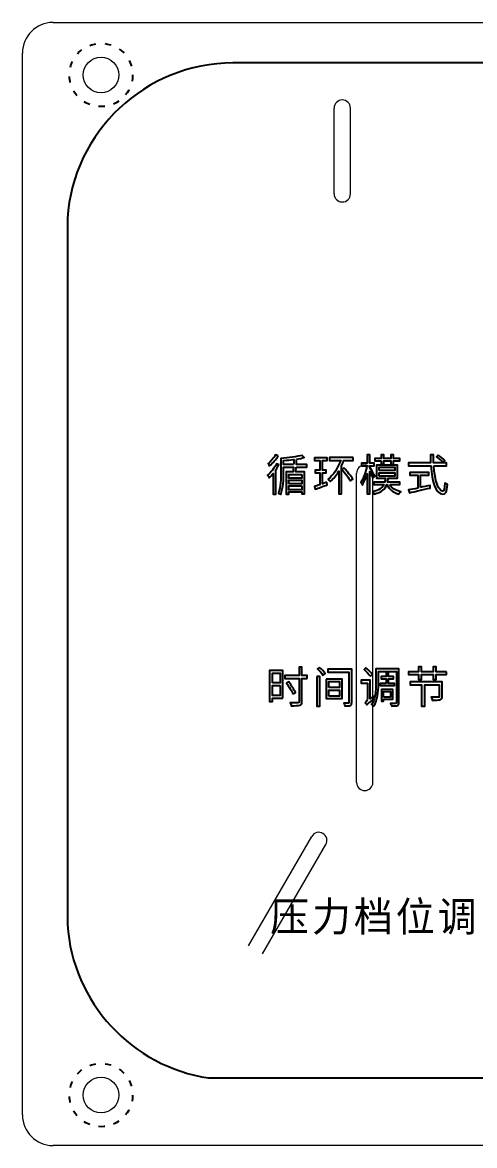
# Model space of a CAD drawing. Header units: millimetres. Extents: x 1003 to 1574, y -7 to 383.
# Drawn here: x 1003 to 1047.3, y 63.8 to 173.9 of the extents above; entities that cross this region are included whole.
import ezdxf

# ---------------------------------------------------------------- set-up
doc = ezdxf.new("R2010")
doc.units = ezdxf.units.MM
doc.linetypes.add('ACAD_ISO03W100', pattern=[30, 12, -18])
doc.layers.add('1', color=7, linetype='Continuous')
doc.layers.add('layer 1', color=7, linetype='Continuous')
doc.styles.add('0', font='', dxfattribs={"height": 1})
doc.styles.get('0').set_extended_font_data('txt.shx')

# ---------------------------------------------------------------- blocks, each defined once
blk = doc.blocks.new('111')
at = {"layer": 'layer 1', "color": 1}
for points, knots in [([(581.58, 281.31), (574.09, 282.42), (568.23, 288.69), (567.74, 296.36), (567.74, 296.36), (567.74, 296.36), (567.74, 365.58), (567.74, 365.58), (567.74, 365.58), (568.28, 374.05), (575.37, 380.81), (583.96, 380.81), (583.96, 380.81), (583.96, 380.81), (760.98, 380.81), (760.98, 380.81), (760.98, 380.81), (769.92, 380.81), (777.24, 373.49), (777.24, 364.54), (777.24, 364.54), (777.24, 364.54), (777.24, 297.4), (777.24, 297.4), (777.24, 297.4), (777.24, 289.26), (771.18, 282.47), (763.36, 281.31), (763.36, 281.31), (763.36, 281.31), (581.58, 281.31), (581.58, 281.31)], [0, 0, 0, 0, 0.111111, 0.111111, 0.111111, 0.111111, 0.222222, 0.222222, 0.222222, 0.222222, 0.333333, 0.333333, 0.333333, 0.333333, 0.444444, 0.444444, 0.444444, 0.444444, 0.555556, 0.555556, 0.555556, 0.555556, 0.666667, 0.666667, 0.666667, 0.666667, 0.777778, 0.777778, 0.777778, 0.777778, 1, 1, 1, 1]), ([(588.48, 341.43), (588.39, 341.26), (588.28, 341.08), (588.16, 340.91), (588.16, 340.91), (588.16, 340.91), (588.16, 338.55), (588.16, 338.55), (588.16, 338.55), (588.16, 338.55), (587.9, 338.55), (587.9, 338.55), (587.9, 338.55), (587.9, 338.55), (587.9, 340.57), (587.9, 340.57), (587.9, 340.57), (587.78, 340.41), (587.64, 340.26), (587.51, 340.14), (587.51, 340.14), (587.48, 340.2), (587.4, 340.33), (587.35, 340.4), (587.35, 340.4), (587.68, 340.68), (588.02, 341.1), (588.24, 341.52), (588.24, 341.52), (588.24, 341.52), (588.48, 341.43), (588.48, 341.43)], [0, 0, 0, 0, 0.111111, 0.111111, 0.111111, 0.111111, 0.222222, 0.222222, 0.222222, 0.222222, 0.333333, 0.333333, 0.333333, 0.333333, 0.444444, 0.444444, 0.444444, 0.444444, 0.555556, 0.555556, 0.555556, 0.555556, 0.666667, 0.666667, 0.666667, 0.666667, 0.777778, 0.777778, 0.777778, 0.777778, 1, 1, 1, 1]), ([(588.4, 342.31), (588.19, 341.96), (587.86, 341.57), (587.56, 341.32), (587.56, 341.32), (587.53, 341.37), (587.45, 341.48), (587.41, 341.53), (587.41, 341.53), (587.68, 341.75), (587.98, 342.11), (588.14, 342.39), (588.14, 342.39), (588.14, 342.39), (588.4, 342.31), (588.4, 342.31)], [0, 0, 0, 0, 0.2, 0.2, 0.2, 0.2, 0.4, 0.4, 0.4, 0.4, 0.6, 0.6, 0.6, 0.6, 1, 1, 1, 1]), ([(590.16, 341.19), (590.15, 341.02), (590.13, 340.85), (590.12, 340.72), (590.12, 340.72), (590.12, 340.72), (590.97, 340.72), (590.97, 340.72), (590.97, 340.72), (590.97, 340.72), (590.97, 338.56), (590.97, 338.56), (590.97, 338.56), (590.97, 338.56), (590.7, 338.56), (590.7, 338.56), (590.7, 338.56), (590.7, 338.56), (590.7, 338.76), (590.7, 338.76), (590.7, 338.76), (590.7, 338.76), (589.45, 338.76), (589.45, 338.76), (589.45, 338.76), (589.45, 338.76), (589.45, 338.54), (589.45, 338.54), (589.45, 338.54), (589.45, 338.54), (589.19, 338.54), (589.19, 338.54), (589.19, 338.54), (589.19, 338.54), (589.19, 340.72), (589.19, 340.72), (589.19, 340.72), (589.19, 340.72), (589.86, 340.72), (589.86, 340.72), (589.86, 340.72), (589.87, 340.86), (589.88, 341.02), (589.9, 341.19), (589.9, 341.19), (589.9, 341.19), (588.93, 341.19), (588.93, 341.19), (588.93, 341.19), (588.93, 341.19), (588.93, 340.67), (588.93, 340.67), (588.93, 340.67), (588.93, 339.98), (588.89, 339.14), (588.65, 338.51), (588.65, 338.51), (588.6, 338.56), (588.5, 338.62), (588.43, 338.65), (588.43, 338.65), (588.64, 339.25), (588.67, 340.05), (588.67, 340.67), (588.67, 340.67), (588.67, 340.67), (588.67, 342.05), (588.67, 342.05), (588.67, 342.05), (589.39, 342.11), (590.27, 342.21), (590.74, 342.34), (590.74, 342.34), (590.74, 342.34), (590.95, 342.13), (590.95, 342.13), (590.95, 342.13), (590.74, 342.07), (590.48, 342.02), (590.21, 341.98), (590.21, 341.98), (590.2, 341.81), (590.2, 341.62), (590.18, 341.44), (590.18, 341.44), (590.18, 341.44), (591.19, 341.44), (591.19, 341.44), (591.19, 341.44), (591.19, 341.44), (591.19, 341.19), (591.19, 341.19), (591.19, 341.19), (591.19, 341.19), (590.16, 341.19), (590.16, 341.19)], [0, 0, 0, 0, 0.04, 0.04, 0.04, 0.04, 0.08, 0.08, 0.08, 0.08, 0.12, 0.12, 0.12, 0.12, 0.16, 0.16, 0.16, 0.16, 0.2, 0.2, 0.2, 0.2, 0.24, 0.24, 0.24, 0.24, 0.28, 0.28, 0.28, 0.28, 0.32, 0.32, 0.32, 0.32, 0.36, 0.36, 0.36, 0.36, 0.4, 0.4, 0.4, 0.4, 0.44, 0.44, 0.44, 0.44, 0.48, 0.48, 0.48, 0.48, 0.52, 0.52, 0.52, 0.52, 0.56, 0.56, 0.56, 0.56, 0.6, 0.6, 0.6, 0.6, 0.64, 0.64, 0.64, 0.64, 0.68, 0.68, 0.68, 0.68, 0.72, 0.72, 0.72, 0.72, 0.76, 0.76, 0.76, 0.76, 0.8, 0.8, 0.8, 0.8, 0.84, 0.84, 0.84, 0.84, 0.88, 0.88, 0.88, 0.88, 0.92, 0.92, 0.92, 0.92, 1, 1, 1, 1]), ([(589.91, 341.44), (589.92, 341.61), (589.93, 341.78), (589.93, 341.95), (589.93, 341.95), (589.6, 341.9), (589.26, 341.87), (588.93, 341.84), (588.93, 341.84), (588.93, 341.84), (588.93, 341.44), (588.93, 341.44), (588.93, 341.44), (588.93, 341.44), (589.91, 341.44), (589.91, 341.44)], [0, 0, 0, 0, 0.2, 0.2, 0.2, 0.2, 0.4, 0.4, 0.4, 0.4, 0.6, 0.6, 0.6, 0.6, 1, 1, 1, 1]), ([(593.16, 339.71), (593.16, 339.71), (593.21, 339.46), (593.21, 339.46), (593.21, 339.46), (592.8, 339.3), (592.36, 339.14), (592.02, 339.02), (592.02, 339.02), (592.02, 339.02), (591.95, 339.28), (591.95, 339.28), (591.95, 339.28), (592.09, 339.33), (592.27, 339.39), (592.47, 339.46), (592.47, 339.46), (592.47, 339.46), (592.47, 340.63), (592.47, 340.63), (592.47, 340.63), (592.47, 340.63), (592.03, 340.63), (592.03, 340.63), (592.03, 340.63), (592.03, 340.63), (592.03, 340.89), (592.03, 340.89), (592.03, 340.89), (592.03, 340.89), (592.47, 340.89), (592.47, 340.89), (592.47, 340.89), (592.47, 340.89), (592.47, 341.84), (592.47, 341.84), (592.47, 341.84), (592.47, 341.84), (591.96, 341.84), (591.96, 341.84), (591.96, 341.84), (591.96, 341.84), (591.96, 342.1), (591.96, 342.1), (591.96, 342.1), (591.96, 342.1), (593.2, 342.1), (593.2, 342.1), (593.2, 342.1), (593.2, 342.1), (593.2, 341.84), (593.2, 341.84), (593.2, 341.84), (593.2, 341.84), (592.73, 341.84), (592.73, 341.84), (592.73, 341.84), (592.73, 341.84), (592.73, 340.89), (592.73, 340.89), (592.73, 340.89), (592.73, 340.89), (593.11, 340.89), (593.11, 340.89), (593.11, 340.89), (593.11, 340.89), (593.11, 340.63), (593.11, 340.63), (593.11, 340.63), (593.11, 340.63), (592.73, 340.63), (592.73, 340.63), (592.73, 340.63), (592.73, 340.63), (592.73, 339.56), (592.73, 339.56), (592.73, 339.56), (592.73, 339.56), (593.16, 339.71), (593.16, 339.71)], [0, 0, 0, 0, 0.047619, 0.047619, 0.047619, 0.047619, 0.095238, 0.095238, 0.095238, 0.095238, 0.142857, 0.142857, 0.142857, 0.142857, 0.190476, 0.190476, 0.190476, 0.190476, 0.238095, 0.238095, 0.238095, 0.238095, 0.285714, 0.285714, 0.285714, 0.285714, 0.333333, 0.333333, 0.333333, 0.333333, 0.380952, 0.380952, 0.380952, 0.380952, 0.428571, 0.428571, 0.428571, 0.428571, 0.47619, 0.47619, 0.47619, 0.47619, 0.52381, 0.52381, 0.52381, 0.52381, 0.571429, 0.571429, 0.571429, 0.571429, 0.619048, 0.619048, 0.619048, 0.619048, 0.666667, 0.666667, 0.666667, 0.666667, 0.714286, 0.714286, 0.714286, 0.714286, 0.761905, 0.761905, 0.761905, 0.761905, 0.809524, 0.809524, 0.809524, 0.809524, 0.857143, 0.857143, 0.857143, 0.857143, 0.904762, 0.904762, 0.904762, 0.904762, 1, 1, 1, 1]), ([(595.74, 342.12), (595.74, 342.12), (595.74, 341.85), (595.74, 341.85), (595.74, 341.85), (595.74, 341.85), (594.83, 341.85), (594.83, 341.85), (594.83, 341.85), (594.76, 341.66), (594.69, 341.48), (594.6, 341.31), (594.6, 341.31), (594.6, 341.31), (594.6, 338.56), (594.6, 338.56), (594.6, 338.56), (594.6, 338.56), (594.33, 338.56), (594.33, 338.56), (594.33, 338.56), (594.33, 338.56), (594.33, 340.79), (594.33, 340.79), (594.33, 340.79), (594.09, 340.4), (593.81, 340.06), (593.5, 339.79), (593.5, 339.79), (593.45, 339.85), (593.35, 339.95), (593.28, 340.01), (593.28, 340.01), (593.82, 340.43), (594.25, 341.1), (594.53, 341.85), (594.53, 341.85), (594.53, 341.85), (593.43, 341.85), (593.43, 341.85), (593.43, 341.85), (593.43, 341.85), (593.43, 342.12), (593.43, 342.12), (593.43, 342.12), (593.43, 342.12), (595.74, 342.12), (595.74, 342.12)], [0, 0, 0, 0, 0.076923, 0.076923, 0.076923, 0.076923, 0.153846, 0.153846, 0.153846, 0.153846, 0.230769, 0.230769, 0.230769, 0.230769, 0.307692, 0.307692, 0.307692, 0.307692, 0.384615, 0.384615, 0.384615, 0.384615, 0.461538, 0.461538, 0.461538, 0.461538, 0.538462, 0.538462, 0.538462, 0.538462, 0.615385, 0.615385, 0.615385, 0.615385, 0.692308, 0.692308, 0.692308, 0.692308, 0.769231, 0.769231, 0.769231, 0.769231, 0.846154, 0.846154, 0.846154, 0.846154, 1, 1, 1, 1]), ([(597.69, 340.11), (597.63, 340.25), (597.49, 340.54), (597.37, 340.77), (597.37, 340.77), (597.37, 340.77), (597.37, 338.56), (597.37, 338.56), (597.37, 338.56), (597.37, 338.56), (597.11, 338.56), (597.11, 338.56), (597.11, 338.56), (597.11, 338.56), (597.11, 340.54), (597.11, 340.54), (597.11, 340.54), (596.98, 340.1), (596.81, 339.69), (596.65, 339.42), (596.65, 339.42), (596.62, 339.5), (596.55, 339.62), (596.5, 339.69), (596.5, 339.69), (596.74, 340.05), (596.99, 340.74), (597.1, 341.32), (597.1, 341.32), (597.1, 341.32), (596.57, 341.32), (596.57, 341.32), (596.57, 341.32), (596.57, 341.32), (596.57, 341.59), (596.57, 341.59), (596.57, 341.59), (596.57, 341.59), (597.11, 341.59), (597.11, 341.59), (597.11, 341.59), (597.11, 341.59), (597.11, 342.4), (597.11, 342.4), (597.11, 342.4), (597.11, 342.4), (597.37, 342.4), (597.37, 342.4), (597.37, 342.4), (597.37, 342.4), (597.37, 341.59), (597.37, 341.59), (597.37, 341.59), (597.37, 341.59), (597.82, 341.59), (597.82, 341.59), (597.82, 341.59), (597.82, 341.59), (597.82, 341.32), (597.82, 341.32), (597.82, 341.32), (597.82, 341.32), (597.37, 341.32), (597.37, 341.32), (597.37, 341.32), (597.37, 341.32), (597.37, 341.15), (597.37, 341.15), (597.37, 341.15), (597.48, 340.99), (597.8, 340.45), (597.88, 340.31), (597.88, 340.31), (597.88, 340.31), (597.69, 340.11), (597.69, 340.11)], [0, 0, 0, 0, 0.05, 0.05, 0.05, 0.05, 0.1, 0.1, 0.1, 0.1, 0.15, 0.15, 0.15, 0.15, 0.2, 0.2, 0.2, 0.2, 0.25, 0.25, 0.25, 0.25, 0.3, 0.3, 0.3, 0.3, 0.35, 0.35, 0.35, 0.35, 0.4, 0.4, 0.4, 0.4, 0.45, 0.45, 0.45, 0.45, 0.5, 0.5, 0.5, 0.5, 0.55, 0.55, 0.55, 0.55, 0.6, 0.6, 0.6, 0.6, 0.65, 0.65, 0.65, 0.65, 0.7, 0.7, 0.7, 0.7, 0.75, 0.75, 0.75, 0.75, 0.8, 0.8, 0.8, 0.8, 0.85, 0.85, 0.85, 0.85, 0.9, 0.9, 0.9, 0.9, 1, 1, 1, 1]), ([(599.33, 339.49), (599.53, 339.13), (599.91, 338.88), (600.41, 338.78), (600.41, 338.78), (600.35, 338.73), (600.27, 338.62), (600.23, 338.55), (600.23, 338.55), (599.67, 338.69), (599.27, 339.01), (599.06, 339.49), (599.06, 339.49), (599.06, 339.49), (599.05, 339.49), (599.05, 339.49), (599.05, 339.49), (598.89, 339.03), (598.55, 338.73), (597.81, 338.55), (597.81, 338.55), (597.78, 338.61), (597.71, 338.72), (597.66, 338.77), (597.66, 338.77), (598.29, 338.91), (598.6, 339.14), (598.76, 339.49), (598.76, 339.49), (598.76, 339.49), (597.77, 339.49), (597.77, 339.49), (597.77, 339.49), (597.77, 339.49), (597.77, 339.73), (597.77, 339.73), (597.77, 339.73), (597.77, 339.73), (598.84, 339.73), (598.84, 339.73), (598.84, 339.73), (598.87, 339.84), (598.89, 339.97), (598.91, 340.1), (598.91, 340.1), (598.91, 340.1), (598.05, 340.1), (598.05, 340.1), (598.05, 340.1), (598.05, 340.1), (598.05, 341.39), (598.05, 341.39), (598.05, 341.39), (598.05, 341.39), (600.1, 341.39), (600.1, 341.39), (600.1, 341.39), (600.1, 341.39), (600.1, 340.1), (600.1, 340.1), (600.1, 340.1), (600.1, 340.1), (599.19, 340.1), (599.19, 340.1), (599.19, 340.1), (599.17, 339.97), (599.15, 339.85), (599.12, 339.73), (599.12, 339.73), (599.12, 339.73), (600.31, 339.73), (600.31, 339.73), (600.31, 339.73), (600.31, 339.73), (600.31, 339.49), (600.31, 339.49), (600.31, 339.49), (600.31, 339.49), (599.33, 339.49), (599.33, 339.49)], [0, 0, 0, 0, 0.047619, 0.047619, 0.047619, 0.047619, 0.095238, 0.095238, 0.095238, 0.095238, 0.142857, 0.142857, 0.142857, 0.142857, 0.190476, 0.190476, 0.190476, 0.190476, 0.238095, 0.238095, 0.238095, 0.238095, 0.285714, 0.285714, 0.285714, 0.285714, 0.333333, 0.333333, 0.333333, 0.333333, 0.380952, 0.380952, 0.380952, 0.380952, 0.428571, 0.428571, 0.428571, 0.428571, 0.47619, 0.47619, 0.47619, 0.47619, 0.52381, 0.52381, 0.52381, 0.52381, 0.571429, 0.571429, 0.571429, 0.571429, 0.619048, 0.619048, 0.619048, 0.619048, 0.666667, 0.666667, 0.666667, 0.666667, 0.714286, 0.714286, 0.714286, 0.714286, 0.761905, 0.761905, 0.761905, 0.761905, 0.809524, 0.809524, 0.809524, 0.809524, 0.857143, 0.857143, 0.857143, 0.857143, 0.904762, 0.904762, 0.904762, 0.904762, 1, 1, 1, 1]), ([(598.5, 341.8), (598.5, 341.8), (597.86, 341.8), (597.86, 341.8), (597.86, 341.8), (597.86, 341.8), (597.86, 342.04), (597.86, 342.04), (597.86, 342.04), (597.86, 342.04), (598.5, 342.04), (598.5, 342.04), (598.5, 342.04), (598.5, 342.04), (598.5, 342.4), (598.5, 342.4), (598.5, 342.4), (598.5, 342.4), (598.76, 342.4), (598.76, 342.4), (598.76, 342.4), (598.76, 342.4), (598.76, 342.04), (598.76, 342.04), (598.76, 342.04), (598.76, 342.04), (599.44, 342.04), (599.44, 342.04), (599.44, 342.04), (599.44, 342.04), (599.44, 342.4), (599.44, 342.4), (599.44, 342.4), (599.44, 342.4), (599.71, 342.4), (599.71, 342.4), (599.71, 342.4), (599.71, 342.4), (599.71, 342.04), (599.71, 342.04), (599.71, 342.04), (599.71, 342.04), (600.32, 342.04), (600.32, 342.04), (600.32, 342.04), (600.32, 342.04), (600.32, 341.8), (600.32, 341.8), (600.32, 341.8), (600.32, 341.8), (599.71, 341.8), (599.71, 341.8), (599.71, 341.8), (599.71, 341.8), (599.71, 341.46), (599.71, 341.46), (599.71, 341.46), (599.71, 341.46), (599.44, 341.46), (599.44, 341.46), (599.44, 341.46), (599.44, 341.46), (599.44, 341.8), (599.44, 341.8), (599.44, 341.8), (599.44, 341.8), (598.76, 341.8), (598.76, 341.8), (598.76, 341.8), (598.76, 341.8), (598.76, 341.47), (598.76, 341.47), (598.76, 341.47), (598.76, 341.47), (598.5, 341.47), (598.5, 341.47), (598.5, 341.47), (598.5, 341.47), (598.5, 341.8), (598.5, 341.8)], [0, 0, 0, 0, 0.047619, 0.047619, 0.047619, 0.047619, 0.095238, 0.095238, 0.095238, 0.095238, 0.142857, 0.142857, 0.142857, 0.142857, 0.190476, 0.190476, 0.190476, 0.190476, 0.238095, 0.238095, 0.238095, 0.238095, 0.285714, 0.285714, 0.285714, 0.285714, 0.333333, 0.333333, 0.333333, 0.333333, 0.380952, 0.380952, 0.380952, 0.380952, 0.428571, 0.428571, 0.428571, 0.428571, 0.47619, 0.47619, 0.47619, 0.47619, 0.52381, 0.52381, 0.52381, 0.52381, 0.571429, 0.571429, 0.571429, 0.571429, 0.619048, 0.619048, 0.619048, 0.619048, 0.666667, 0.666667, 0.666667, 0.666667, 0.714286, 0.714286, 0.714286, 0.714286, 0.761905, 0.761905, 0.761905, 0.761905, 0.809524, 0.809524, 0.809524, 0.809524, 0.857143, 0.857143, 0.857143, 0.857143, 0.904762, 0.904762, 0.904762, 0.904762, 1, 1, 1, 1]), ([(603.65, 341.33), (603.75, 339.86), (604.1, 338.83), (604.54, 338.83), (604.54, 338.83), (604.66, 338.83), (604.71, 339.06), (604.74, 339.63), (604.74, 339.63), (604.8, 339.57), (604.91, 339.51), (604.98, 339.48), (604.98, 339.48), (604.93, 338.75), (604.83, 338.54), (604.52, 338.54), (604.52, 338.54), (603.84, 338.54), (603.47, 339.75), (603.36, 341.33), (603.36, 341.33), (603.36, 341.33), (601.16, 341.33), (601.16, 341.33), (601.16, 341.33), (601.16, 341.33), (601.16, 341.6), (601.16, 341.6), (601.16, 341.6), (601.16, 341.6), (603.34, 341.6), (603.34, 341.6), (603.34, 341.6), (603.32, 341.86), (603.32, 342.12), (603.32, 342.38), (603.32, 342.38), (603.32, 342.38), (603.61, 342.38), (603.61, 342.38), (603.61, 342.38), (603.61, 342.11), (603.62, 341.85), (603.63, 341.6), (603.63, 341.6), (603.63, 341.6), (604.9, 341.6), (604.9, 341.6), (604.9, 341.6), (604.9, 341.6), (604.9, 341.33), (604.9, 341.33), (604.9, 341.33), (604.9, 341.33), (603.65, 341.33), (603.65, 341.33)], [0, 0, 0, 0, 0.066667, 0.066667, 0.066667, 0.066667, 0.133333, 0.133333, 0.133333, 0.133333, 0.2, 0.2, 0.2, 0.2, 0.266667, 0.266667, 0.266667, 0.266667, 0.333333, 0.333333, 0.333333, 0.333333, 0.4, 0.4, 0.4, 0.4, 0.466667, 0.466667, 0.466667, 0.466667, 0.533333, 0.533333, 0.533333, 0.533333, 0.6, 0.6, 0.6, 0.6, 0.666667, 0.666667, 0.666667, 0.666667, 0.733333, 0.733333, 0.733333, 0.733333, 0.8, 0.8, 0.8, 0.8, 0.866667, 0.866667, 0.866667, 0.866667, 1, 1, 1, 1]), ([(604.52, 341.67), (604.39, 341.82), (604.13, 342.05), (603.9, 342.21), (603.9, 342.21), (603.9, 342.21), (604.09, 342.36), (604.09, 342.36), (604.09, 342.36), (604.31, 342.22), (604.58, 342), (604.72, 341.85), (604.72, 341.85), (604.72, 341.85), (604.52, 341.67), (604.52, 341.67)], [0, 0, 0, 0, 0.2, 0.2, 0.2, 0.2, 0.4, 0.4, 0.4, 0.4, 0.6, 0.6, 0.6, 0.6, 1, 1, 1, 1]), ([(590.7, 340.48), (590.7, 340.48), (589.45, 340.48), (589.45, 340.48), (589.45, 340.48), (589.45, 340.48), (589.45, 340.12), (589.45, 340.12), (589.45, 340.12), (589.45, 340.12), (590.7, 340.12), (590.7, 340.12), (590.7, 340.12), (590.7, 340.12), (590.7, 340.48), (590.7, 340.48)], [0, 0, 0, 0, 0.2, 0.2, 0.2, 0.2, 0.4, 0.4, 0.4, 0.4, 0.6, 0.6, 0.6, 0.6, 1, 1, 1, 1]), ([(594.84, 341.12), (595.16, 340.77), (595.55, 340.3), (595.73, 340.01), (595.73, 340.01), (595.73, 340.01), (595.5, 339.84), (595.5, 339.84), (595.5, 339.84), (595.33, 340.13), (594.95, 340.62), (594.63, 340.97), (594.63, 340.97), (594.63, 340.97), (594.84, 341.12), (594.84, 341.12)], [0, 0, 0, 0, 0.2, 0.2, 0.2, 0.2, 0.4, 0.4, 0.4, 0.4, 0.6, 0.6, 0.6, 0.6, 1, 1, 1, 1]), ([(598.31, 340.85), (598.31, 340.85), (599.83, 340.85), (599.83, 340.85), (599.83, 340.85), (599.83, 340.85), (599.83, 341.17), (599.83, 341.17), (599.83, 341.17), (599.83, 341.17), (598.31, 341.17), (598.31, 341.17), (598.31, 341.17), (598.31, 341.17), (598.31, 340.85), (598.31, 340.85)], [0, 0, 0, 0, 0.2, 0.2, 0.2, 0.2, 0.4, 0.4, 0.4, 0.4, 0.6, 0.6, 0.6, 0.6, 1, 1, 1, 1]), ([(598.31, 340.32), (598.31, 340.32), (599.83, 340.32), (599.83, 340.32), (599.83, 340.32), (599.83, 340.32), (599.83, 340.64), (599.83, 340.64), (599.83, 340.64), (599.83, 340.64), (598.31, 340.64), (598.31, 340.64), (598.31, 340.64), (598.31, 340.64), (598.31, 340.32), (598.31, 340.32)], [0, 0, 0, 0, 0.2, 0.2, 0.2, 0.2, 0.4, 0.4, 0.4, 0.4, 0.6, 0.6, 0.6, 0.6, 1, 1, 1, 1]), ([(602.36, 339.2), (602.66, 339.26), (602.98, 339.33), (603.28, 339.39), (603.28, 339.39), (603.28, 339.39), (603.31, 339.14), (603.31, 339.14), (603.31, 339.14), (602.59, 338.98), (601.8, 338.79), (601.27, 338.68), (601.27, 338.68), (601.27, 338.68), (601.18, 338.95), (601.18, 338.95), (601.18, 338.95), (601.42, 338.99), (601.73, 339.06), (602.08, 339.13), (602.08, 339.13), (602.08, 339.13), (602.08, 340.4), (602.08, 340.4), (602.08, 340.4), (602.08, 340.4), (601.31, 340.4), (601.31, 340.4), (601.31, 340.4), (601.31, 340.4), (601.31, 340.67), (601.31, 340.67), (601.31, 340.67), (601.31, 340.67), (603.17, 340.67), (603.17, 340.67), (603.17, 340.67), (603.17, 340.67), (603.17, 340.4), (603.17, 340.4), (603.17, 340.4), (603.17, 340.4), (602.36, 340.4), (602.36, 340.4), (602.36, 340.4), (602.36, 340.4), (602.36, 339.2), (602.36, 339.2)], [0, 0, 0, 0, 0.076923, 0.076923, 0.076923, 0.076923, 0.153846, 0.153846, 0.153846, 0.153846, 0.230769, 0.230769, 0.230769, 0.230769, 0.307692, 0.307692, 0.307692, 0.307692, 0.384615, 0.384615, 0.384615, 0.384615, 0.461538, 0.461538, 0.461538, 0.461538, 0.538462, 0.538462, 0.538462, 0.538462, 0.615385, 0.615385, 0.615385, 0.615385, 0.692308, 0.692308, 0.692308, 0.692308, 0.769231, 0.769231, 0.769231, 0.769231, 0.846154, 0.846154, 0.846154, 0.846154, 1, 1, 1, 1]), ([(589.45, 339.56), (589.45, 339.56), (590.7, 339.56), (590.7, 339.56), (590.7, 339.56), (590.7, 339.56), (590.7, 339.92), (590.7, 339.92), (590.7, 339.92), (590.7, 339.92), (589.45, 339.92), (589.45, 339.92), (589.45, 339.92), (589.45, 339.92), (589.45, 339.56), (589.45, 339.56)], [0, 0, 0, 0, 0.2, 0.2, 0.2, 0.2, 0.4, 0.4, 0.4, 0.4, 0.6, 0.6, 0.6, 0.6, 1, 1, 1, 1]), ([(590.7, 339.36), (590.7, 339.36), (589.45, 339.36), (589.45, 339.36), (589.45, 339.36), (589.45, 339.36), (589.45, 338.98), (589.45, 338.98), (589.45, 338.98), (589.45, 338.98), (590.7, 338.98), (590.7, 338.98), (590.7, 338.98), (590.7, 338.98), (590.7, 339.36), (590.7, 339.36)], [0, 0, 0, 0, 0.2, 0.2, 0.2, 0.2, 0.4, 0.4, 0.4, 0.4, 0.6, 0.6, 0.6, 0.6, 1, 1, 1, 1]), ([(591.24, 320.48), (591.24, 320.48), (590.72, 320.48), (590.72, 320.48), (590.72, 320.48), (590.72, 320.48), (590.72, 318.2), (590.72, 318.2), (590.72, 318.2), (590.72, 317.98), (590.66, 317.9), (590.51, 317.85), (590.51, 317.85), (590.36, 317.8), (590.11, 317.8), (589.68, 317.8), (589.68, 317.8), (589.67, 317.88), (589.62, 318), (589.58, 318.09), (589.58, 318.09), (589.92, 318.08), (590.22, 318.08), (590.31, 318.08), (590.31, 318.08), (590.4, 318.08), (590.44, 318.11), (590.44, 318.2), (590.44, 318.2), (590.44, 318.2), (590.44, 320.48), (590.44, 320.48), (590.44, 320.48), (590.44, 320.48), (589.05, 320.48), (589.05, 320.48), (589.05, 320.48), (589.05, 320.48), (589.05, 320.76), (589.05, 320.76), (589.05, 320.76), (589.05, 320.76), (590.44, 320.76), (590.44, 320.76), (590.44, 320.76), (590.44, 320.76), (590.44, 321.59), (590.44, 321.59), (590.44, 321.59), (590.44, 321.59), (590.72, 321.59), (590.72, 321.59), (590.72, 321.59), (590.72, 321.59), (590.72, 320.76), (590.72, 320.76), (590.72, 320.76), (590.72, 320.76), (591.24, 320.76), (591.24, 320.76), (591.24, 320.76), (591.24, 320.76), (591.24, 320.48), (591.24, 320.48)], [0, 0, 0, 0, 0.058824, 0.058824, 0.058824, 0.058824, 0.117647, 0.117647, 0.117647, 0.117647, 0.176471, 0.176471, 0.176471, 0.176471, 0.235294, 0.235294, 0.235294, 0.235294, 0.294118, 0.294118, 0.294118, 0.294118, 0.352941, 0.352941, 0.352941, 0.352941, 0.411765, 0.411765, 0.411765, 0.411765, 0.470588, 0.470588, 0.470588, 0.470588, 0.529412, 0.529412, 0.529412, 0.529412, 0.588235, 0.588235, 0.588235, 0.588235, 0.647059, 0.647059, 0.647059, 0.647059, 0.705882, 0.705882, 0.705882, 0.705882, 0.764706, 0.764706, 0.764706, 0.764706, 0.823529, 0.823529, 0.823529, 0.823529, 0.882353, 0.882353, 0.882353, 0.882353, 1, 1, 1, 1]), ([(592.46, 321.55), (592.66, 321.38), (592.88, 321.13), (592.99, 320.96), (592.99, 320.96), (592.99, 320.96), (592.75, 320.81), (592.75, 320.81), (592.75, 320.81), (592.66, 320.98), (592.44, 321.24), (592.24, 321.42), (592.24, 321.42), (592.24, 321.42), (592.46, 321.55), (592.46, 321.55)], [0, 0, 0, 0, 0.2, 0.2, 0.2, 0.2, 0.4, 0.4, 0.4, 0.4, 0.6, 0.6, 0.6, 0.6, 1, 1, 1, 1]), ([(597.45, 320.69), (597.32, 320.87), (597.04, 321.15), (596.81, 321.34), (596.81, 321.34), (596.81, 321.34), (597, 321.52), (597, 321.52), (597, 321.52), (597.23, 321.32), (597.51, 321.06), (597.64, 320.89), (597.64, 320.89), (597.64, 320.89), (597.45, 320.69), (597.45, 320.69)], [0, 0, 0, 0, 0.2, 0.2, 0.2, 0.2, 0.4, 0.4, 0.4, 0.4, 0.6, 0.6, 0.6, 0.6, 1, 1, 1, 1]), ([(604.9, 321.13), (604.9, 321.13), (604.9, 320.86), (604.9, 320.86), (604.9, 320.86), (604.9, 320.86), (603.89, 320.86), (603.89, 320.86), (603.89, 320.86), (603.89, 320.86), (603.89, 320.36), (603.89, 320.36), (603.89, 320.36), (603.89, 320.36), (603.6, 320.36), (603.6, 320.36), (603.6, 320.36), (603.6, 320.36), (603.6, 320.86), (603.6, 320.86), (603.6, 320.86), (603.6, 320.86), (602.45, 320.86), (602.45, 320.86), (602.45, 320.86), (602.45, 320.86), (602.45, 320.36), (602.45, 320.36), (602.45, 320.36), (602.45, 320.36), (602.16, 320.36), (602.16, 320.36), (602.16, 320.36), (602.16, 320.36), (602.16, 320.86), (602.16, 320.86), (602.16, 320.86), (602.16, 320.86), (601.16, 320.86), (601.16, 320.86), (601.16, 320.86), (601.16, 320.86), (601.16, 321.13), (601.16, 321.13), (601.16, 321.13), (601.16, 321.13), (602.16, 321.13), (602.16, 321.13), (602.16, 321.13), (602.16, 321.13), (602.16, 321.62), (602.16, 321.62), (602.16, 321.62), (602.16, 321.62), (602.45, 321.62), (602.45, 321.62), (602.45, 321.62), (602.45, 321.62), (602.45, 321.13), (602.45, 321.13), (602.45, 321.13), (602.45, 321.13), (603.6, 321.13), (603.6, 321.13), (603.6, 321.13), (603.6, 321.13), (603.6, 321.62), (603.6, 321.62), (603.6, 321.62), (603.6, 321.62), (603.89, 321.62), (603.89, 321.62), (603.89, 321.62), (603.89, 321.62), (603.89, 321.13), (603.89, 321.13), (603.89, 321.13), (603.89, 321.13), (604.9, 321.13), (604.9, 321.13)], [0, 0, 0, 0, 0.047619, 0.047619, 0.047619, 0.047619, 0.095238, 0.095238, 0.095238, 0.095238, 0.142857, 0.142857, 0.142857, 0.142857, 0.190476, 0.190476, 0.190476, 0.190476, 0.238095, 0.238095, 0.238095, 0.238095, 0.285714, 0.285714, 0.285714, 0.285714, 0.333333, 0.333333, 0.333333, 0.333333, 0.380952, 0.380952, 0.380952, 0.380952, 0.428571, 0.428571, 0.428571, 0.428571, 0.47619, 0.47619, 0.47619, 0.47619, 0.52381, 0.52381, 0.52381, 0.52381, 0.571429, 0.571429, 0.571429, 0.571429, 0.619048, 0.619048, 0.619048, 0.619048, 0.666667, 0.666667, 0.666667, 0.666667, 0.714286, 0.714286, 0.714286, 0.714286, 0.761905, 0.761905, 0.761905, 0.761905, 0.809524, 0.809524, 0.809524, 0.809524, 0.857143, 0.857143, 0.857143, 0.857143, 0.904762, 0.904762, 0.904762, 0.904762, 1, 1, 1, 1]), ([(588.85, 318.54), (588.85, 318.54), (587.83, 318.54), (587.83, 318.54), (587.83, 318.54), (587.83, 318.54), (587.83, 318.2), (587.83, 318.2), (587.83, 318.2), (587.83, 318.2), (587.56, 318.2), (587.56, 318.2), (587.56, 318.2), (587.56, 318.2), (587.56, 321.26), (587.56, 321.26), (587.56, 321.26), (587.56, 321.26), (588.85, 321.26), (588.85, 321.26), (588.85, 321.26), (588.85, 321.26), (588.85, 318.54), (588.85, 318.54)], [0, 0, 0, 0, 0.142857, 0.142857, 0.142857, 0.142857, 0.285714, 0.285714, 0.285714, 0.285714, 0.428571, 0.428571, 0.428571, 0.428571, 0.571429, 0.571429, 0.571429, 0.571429, 0.714286, 0.714286, 0.714286, 0.714286, 1, 1, 1, 1]), ([(587.83, 320.04), (587.83, 320.04), (588.59, 320.04), (588.59, 320.04), (588.59, 320.04), (588.59, 320.04), (588.59, 321), (588.59, 321), (588.59, 321), (588.59, 321), (587.83, 321), (587.83, 321), (587.83, 321), (587.83, 321), (587.83, 320.04), (587.83, 320.04)], [0, 0, 0, 0, 0.2, 0.2, 0.2, 0.2, 0.4, 0.4, 0.4, 0.4, 0.6, 0.6, 0.6, 0.6, 1, 1, 1, 1]), ([(592.18, 320.68), (592.18, 320.68), (592.47, 320.68), (592.47, 320.68), (592.47, 320.68), (592.47, 320.68), (592.47, 317.75), (592.47, 317.75), (592.47, 317.75), (592.47, 317.75), (592.18, 317.75), (592.18, 317.75), (592.18, 317.75), (592.18, 317.75), (592.18, 320.68), (592.18, 320.68)], [0, 0, 0, 0, 0.2, 0.2, 0.2, 0.2, 0.4, 0.4, 0.4, 0.4, 0.6, 0.6, 0.6, 0.6, 1, 1, 1, 1]), ([(593.1, 320.41), (593.1, 320.41), (594.67, 320.41), (594.67, 320.41), (594.67, 320.41), (594.67, 320.41), (594.67, 318.51), (594.67, 318.51), (594.67, 318.51), (594.67, 318.51), (593.1, 318.51), (593.1, 318.51), (593.1, 318.51), (593.1, 318.51), (593.1, 320.41), (593.1, 320.41)], [0, 0, 0, 0, 0.2, 0.2, 0.2, 0.2, 0.4, 0.4, 0.4, 0.4, 0.6, 0.6, 0.6, 0.6, 1, 1, 1, 1]), ([(595.6, 318.11), (595.6, 317.95), (595.56, 317.87), (595.46, 317.83), (595.46, 317.83), (595.35, 317.78), (595.18, 317.78), (594.92, 317.78), (594.92, 317.78), (594.9, 317.85), (594.87, 317.97), (594.83, 318.04), (594.83, 318.04), (595.01, 318.03), (595.19, 318.04), (595.24, 318.04), (595.24, 318.04), (595.3, 318.04), (595.31, 318.06), (595.31, 318.11), (595.31, 318.11), (595.31, 318.11), (595.31, 321.1), (595.31, 321.1), (595.31, 321.1), (595.31, 321.1), (593.27, 321.1), (593.27, 321.1), (593.27, 321.1), (593.27, 321.1), (593.27, 321.37), (593.27, 321.37), (593.27, 321.37), (593.27, 321.37), (595.6, 321.37), (595.6, 321.37), (595.6, 321.37), (595.6, 321.37), (595.6, 318.11), (595.6, 318.11)], [0, 0, 0, 0, 0.090909, 0.090909, 0.090909, 0.090909, 0.181818, 0.181818, 0.181818, 0.181818, 0.272727, 0.272727, 0.272727, 0.272727, 0.363636, 0.363636, 0.363636, 0.363636, 0.454545, 0.454545, 0.454545, 0.454545, 0.545455, 0.545455, 0.545455, 0.545455, 0.636364, 0.636364, 0.636364, 0.636364, 0.727273, 0.727273, 0.727273, 0.727273, 0.818182, 0.818182, 0.818182, 0.818182, 1, 1, 1, 1]), ([(600.23, 318.11), (600.23, 317.95), (600.19, 317.87), (600.09, 317.82), (600.09, 317.82), (599.98, 317.78), (599.8, 317.77), (599.5, 317.78), (599.5, 317.78), (599.49, 317.85), (599.44, 317.96), (599.4, 318.03), (599.4, 318.03), (599.63, 318.03), (599.83, 318.03), (599.89, 318.03), (599.89, 318.03), (599.95, 318.03), (599.98, 318.05), (599.98, 318.12), (599.98, 318.12), (599.98, 318.12), (599.98, 321.16), (599.98, 321.16), (599.98, 321.16), (599.98, 321.16), (598.22, 321.16), (598.22, 321.16), (598.22, 321.16), (598.22, 321.16), (598.22, 319.86), (598.22, 319.86), (598.22, 319.86), (598.22, 319.21), (598.16, 318.33), (597.75, 317.76), (597.75, 317.76), (597.71, 317.81), (597.6, 317.89), (597.55, 317.91), (597.55, 317.91), (597.67, 318.08), (597.75, 318.27), (597.82, 318.48), (597.82, 318.48), (597.25, 318.04), (597.15, 317.96), (597.1, 317.89), (597.1, 317.89), (597.06, 317.94), (596.97, 318.04), (596.92, 318.08), (596.92, 318.08), (597, 318.14), (597.15, 318.3), (597.15, 318.52), (597.15, 318.52), (597.15, 318.52), (597.15, 320.02), (597.15, 320.02), (597.15, 320.02), (597.15, 320.02), (596.54, 320.02), (596.54, 320.02), (596.54, 320.02), (596.54, 320.02), (596.54, 320.29), (596.54, 320.29), (596.54, 320.29), (596.54, 320.29), (597.42, 320.29), (597.42, 320.29), (597.42, 320.29), (597.42, 320.29), (597.42, 318.49), (597.42, 318.49), (597.42, 318.49), (597.42, 318.49), (597.74, 318.74), (597.74, 318.74), (597.74, 318.74), (597.77, 318.68), (597.8, 318.59), (597.83, 318.54), (597.83, 318.54), (597.96, 318.97), (597.97, 319.45), (597.97, 319.86), (597.97, 319.86), (597.97, 319.86), (597.97, 321.42), (597.97, 321.42), (597.97, 321.42), (597.97, 321.42), (600.23, 321.42), (600.23, 321.42), (600.23, 321.42), (600.23, 321.42), (600.23, 318.11), (600.23, 318.11)], [0, 0, 0, 0, 0.038462, 0.038462, 0.038462, 0.038462, 0.076923, 0.076923, 0.076923, 0.076923, 0.115385, 0.115385, 0.115385, 0.115385, 0.153846, 0.153846, 0.153846, 0.153846, 0.192308, 0.192308, 0.192308, 0.192308, 0.230769, 0.230769, 0.230769, 0.230769, 0.269231, 0.269231, 0.269231, 0.269231, 0.307692, 0.307692, 0.307692, 0.307692, 0.346154, 0.346154, 0.346154, 0.346154, 0.384615, 0.384615, 0.384615, 0.384615, 0.423077, 0.423077, 0.423077, 0.423077, 0.461538, 0.461538, 0.461538, 0.461538, 0.5, 0.5, 0.5, 0.5, 0.538462, 0.538462, 0.538462, 0.538462, 0.576923, 0.576923, 0.576923, 0.576923, 0.615385, 0.615385, 0.615385, 0.615385, 0.653846, 0.653846, 0.653846, 0.653846, 0.692308, 0.692308, 0.692308, 0.692308, 0.730769, 0.730769, 0.730769, 0.730769, 0.769231, 0.769231, 0.769231, 0.769231, 0.807692, 0.807692, 0.807692, 0.807692, 0.846154, 0.846154, 0.846154, 0.846154, 0.884615, 0.884615, 0.884615, 0.884615, 0.923077, 0.923077, 0.923077, 0.923077, 1, 1, 1, 1]), ([(598.97, 319.98), (598.97, 319.98), (598.97, 320.44), (598.97, 320.44), (598.97, 320.44), (598.97, 320.44), (598.5, 320.44), (598.5, 320.44), (598.5, 320.44), (598.5, 320.44), (598.5, 320.66), (598.5, 320.66), (598.5, 320.66), (598.5, 320.66), (598.97, 320.66), (598.97, 320.66), (598.97, 320.66), (598.97, 320.66), (598.97, 321.03), (598.97, 321.03), (598.97, 321.03), (598.97, 321.03), (599.2, 321.03), (599.2, 321.03), (599.2, 321.03), (599.2, 321.03), (599.2, 320.66), (599.2, 320.66), (599.2, 320.66), (599.2, 320.66), (599.69, 320.66), (599.69, 320.66), (599.69, 320.66), (599.69, 320.66), (599.69, 320.44), (599.69, 320.44), (599.69, 320.44), (599.69, 320.44), (599.2, 320.44), (599.2, 320.44), (599.2, 320.44), (599.2, 320.44), (599.2, 319.98), (599.2, 319.98), (599.2, 319.98), (599.2, 319.98), (599.81, 319.98), (599.81, 319.98), (599.81, 319.98), (599.81, 319.98), (599.81, 319.77), (599.81, 319.77), (599.81, 319.77), (599.81, 319.77), (598.4, 319.77), (598.4, 319.77), (598.4, 319.77), (598.4, 319.77), (598.4, 319.98), (598.4, 319.98), (598.4, 319.98), (598.4, 319.98), (598.97, 319.98), (598.97, 319.98)], [0, 0, 0, 0, 0.058824, 0.058824, 0.058824, 0.058824, 0.117647, 0.117647, 0.117647, 0.117647, 0.176471, 0.176471, 0.176471, 0.176471, 0.235294, 0.235294, 0.235294, 0.235294, 0.294118, 0.294118, 0.294118, 0.294118, 0.352941, 0.352941, 0.352941, 0.352941, 0.411765, 0.411765, 0.411765, 0.411765, 0.470588, 0.470588, 0.470588, 0.470588, 0.529412, 0.529412, 0.529412, 0.529412, 0.588235, 0.588235, 0.588235, 0.588235, 0.647059, 0.647059, 0.647059, 0.647059, 0.705882, 0.705882, 0.705882, 0.705882, 0.764706, 0.764706, 0.764706, 0.764706, 0.823529, 0.823529, 0.823529, 0.823529, 0.882353, 0.882353, 0.882353, 0.882353, 1, 1, 1, 1]), ([(588.59, 319.79), (588.59, 319.79), (587.83, 319.79), (587.83, 319.79), (587.83, 319.79), (587.83, 319.79), (587.83, 318.8), (587.83, 318.8), (587.83, 318.8), (587.83, 318.8), (588.59, 318.8), (588.59, 318.8), (588.59, 318.8), (588.59, 318.8), (588.59, 319.79), (588.59, 319.79)], [0, 0, 0, 0, 0.2, 0.2, 0.2, 0.2, 0.4, 0.4, 0.4, 0.4, 0.6, 0.6, 0.6, 0.6, 1, 1, 1, 1]), ([(589.86, 318.97), (589.73, 319.23), (589.44, 319.68), (589.21, 320.01), (589.21, 320.01), (589.21, 320.01), (589.44, 320.13), (589.44, 320.13), (589.44, 320.13), (589.67, 319.8), (589.96, 319.37), (590.11, 319.11), (590.11, 319.11), (590.11, 319.11), (589.86, 318.97), (589.86, 318.97)], [0, 0, 0, 0, 0.2, 0.2, 0.2, 0.2, 0.4, 0.4, 0.4, 0.4, 0.6, 0.6, 0.6, 0.6, 1, 1, 1, 1]), ([(593.35, 319.58), (593.35, 319.58), (594.4, 319.58), (594.4, 319.58), (594.4, 319.58), (594.4, 319.58), (594.4, 320.17), (594.4, 320.17), (594.4, 320.17), (594.4, 320.17), (593.35, 320.17), (593.35, 320.17), (593.35, 320.17), (593.35, 320.17), (593.35, 319.58), (593.35, 319.58)], [0, 0, 0, 0, 0.2, 0.2, 0.2, 0.2, 0.4, 0.4, 0.4, 0.4, 0.6, 0.6, 0.6, 0.6, 1, 1, 1, 1]), ([(593.35, 318.74), (593.35, 318.74), (594.4, 318.74), (594.4, 318.74), (594.4, 318.74), (594.4, 318.74), (594.4, 319.34), (594.4, 319.34), (594.4, 319.34), (594.4, 319.34), (593.35, 319.34), (593.35, 319.34), (593.35, 319.34), (593.35, 319.34), (593.35, 318.74), (593.35, 318.74)], [0, 0, 0, 0, 0.2, 0.2, 0.2, 0.2, 0.4, 0.4, 0.4, 0.4, 0.6, 0.6, 0.6, 0.6, 1, 1, 1, 1]), ([(598.73, 318.43), (598.73, 318.43), (598.73, 318.24), (598.73, 318.24), (598.73, 318.24), (598.73, 318.24), (598.51, 318.24), (598.51, 318.24), (598.51, 318.24), (598.51, 318.24), (598.51, 319.4), (598.51, 319.4), (598.51, 319.4), (598.51, 319.4), (599.64, 319.4), (599.64, 319.4), (599.64, 319.4), (599.64, 319.4), (599.64, 318.43), (599.64, 318.43), (599.64, 318.43), (599.64, 318.43), (598.73, 318.43), (598.73, 318.43)], [0, 0, 0, 0, 0.142857, 0.142857, 0.142857, 0.142857, 0.285714, 0.285714, 0.285714, 0.285714, 0.428571, 0.428571, 0.428571, 0.428571, 0.571429, 0.571429, 0.571429, 0.571429, 0.714286, 0.714286, 0.714286, 0.714286, 1, 1, 1, 1]), ([(604.48, 318.71), (604.48, 318.53), (604.44, 318.44), (604.29, 318.39), (604.29, 318.39), (604.14, 318.34), (603.89, 318.34), (603.49, 318.34), (603.49, 318.34), (603.48, 318.44), (603.44, 318.55), (603.4, 318.64), (603.4, 318.64), (603.72, 318.63), (604, 318.63), (604.09, 318.63), (604.09, 318.63), (604.17, 318.63), (604.19, 318.66), (604.19, 318.72), (604.19, 318.72), (604.19, 318.72), (604.19, 319.86), (604.19, 319.86), (604.19, 319.86), (604.19, 319.86), (602.76, 319.86), (602.76, 319.86), (602.76, 319.86), (602.76, 319.86), (602.76, 317.77), (602.76, 317.77), (602.76, 317.77), (602.76, 317.77), (602.46, 317.77), (602.46, 317.77), (602.46, 317.77), (602.46, 317.77), (602.46, 319.86), (602.46, 319.86), (602.46, 319.86), (602.46, 319.86), (601.34, 319.86), (601.34, 319.86), (601.34, 319.86), (601.34, 319.86), (601.34, 320.13), (601.34, 320.13), (601.34, 320.13), (601.34, 320.13), (604.48, 320.13), (604.48, 320.13), (604.48, 320.13), (604.48, 320.13), (604.48, 318.71), (604.48, 318.71)], [0, 0, 0, 0, 0.066667, 0.066667, 0.066667, 0.066667, 0.133333, 0.133333, 0.133333, 0.133333, 0.2, 0.2, 0.2, 0.2, 0.266667, 0.266667, 0.266667, 0.266667, 0.333333, 0.333333, 0.333333, 0.333333, 0.4, 0.4, 0.4, 0.4, 0.466667, 0.466667, 0.466667, 0.466667, 0.533333, 0.533333, 0.533333, 0.533333, 0.6, 0.6, 0.6, 0.6, 0.666667, 0.666667, 0.666667, 0.666667, 0.733333, 0.733333, 0.733333, 0.733333, 0.8, 0.8, 0.8, 0.8, 0.866667, 0.866667, 0.866667, 0.866667, 1, 1, 1, 1]), ([(598.73, 318.65), (598.73, 318.65), (599.41, 318.65), (599.41, 318.65), (599.41, 318.65), (599.41, 318.65), (599.41, 319.19), (599.41, 319.19), (599.41, 319.19), (599.41, 319.19), (598.73, 319.19), (598.73, 319.19), (598.73, 319.19), (598.73, 319.19), (598.73, 318.65), (598.73, 318.65)], [0, 0, 0, 0, 0.2, 0.2, 0.2, 0.2, 0.4, 0.4, 0.4, 0.4, 0.6, 0.6, 0.6, 0.6, 1, 1, 1, 1])]:
    blk.add_open_spline(points, degree=3, knots=knots, dxfattribs=at)
at = {"layer": 'layer 1', "color": 1, "style": '0', "width": 0.956604}
for s, p in [('压', (587.6, 295.67)), ('力', (591.71, 295.67)), ('档', (595.82, 295.67)), ('位', (599.93, 295.67)), ('调', (604.04, 295.67))]:
    blk.add_text(s, height=2.92, dxfattribs=at).set_placement(p)

msp = doc.modelspace()

# ---------------------------------------------------------------- linework, layer by layer
at = {"color": 7, "linetype": 'ACAD_ISO03W100', "ltscale": 0.05}
for centre in [(1010.651, 168.702), (1010.651, 68.702)]:
    msp.add_circle(centre, 3.1, dxfattribs=at)
at = {"layer": '1', "color": 7, "linetype": 'Continuous', "lineweight": 18}
for p, q in [((1005.951, 173.852), (1220.051, 173.852)), ((1002.951, 66.752), (1002.951, 170.852)), ((1220.051, 63.752), (1005.951, 63.752))]:
    msp.add_line(p, q, dxfattribs=at)
at = {"layer": '1', "color": 5, "linetype": 'Continuous', "lineweight": 18}
for p, q in [((1033.501, 157.052), (1033.501, 165.452)), ((1035.101, 157.052), (1035.101, 165.452)), ((1035.701, 99.352), (1035.701, 129.652)), ((1037.301, 99.352), (1037.301, 129.652)), ((1025.109, 83.345), (1031.308, 94.06)), ((1026.494, 82.544), (1032.693, 93.259))]:
    msp.add_line(p, q, dxfattribs=at)
for centre in [(1010.651, 168.702), (1010.651, 68.702)]:
    msp.add_circle(centre, 1.75, dxfattribs=at)
at = {"layer": '1', "color": 7, "linetype": 'Continuous', "lineweight": 18}
for centre, start, end in [((1005.951, 170.852), 90, 180), ((1005.951, 66.752), 180, 270)]:
    msp.add_arc(centre, 3, start, end, dxfattribs=at)
at = {"layer": '1', "color": 5, "linetype": 'Continuous', "lineweight": 18}
for centre, start, end in [((1034.301, 165.452), 90, 180), ((1034.301, 165.452), 0, 90), ((1034.301, 157.052), 180, 270), ((1034.301, 157.052), 270, 0), ((1036.501, 129.652), 90, 180), ((1036.501, 129.652), 0, 90), ((1036.501, 99.352), 180, 270), ((1036.501, 99.352), 270, 0), ((1032, 93.66), 59.95009, 149.95009), ((1032, 93.66), 329.95009, 59.95009)]:
    msp.add_arc(centre, 0.8, start, end, dxfattribs=at)

# ---------------------------------------------------------------- block references
at = {"color": 3}
msp.add_blockref('111', (439.621, -210.93), dxfattribs=at)

doc.saveas('drawing.dxf')
